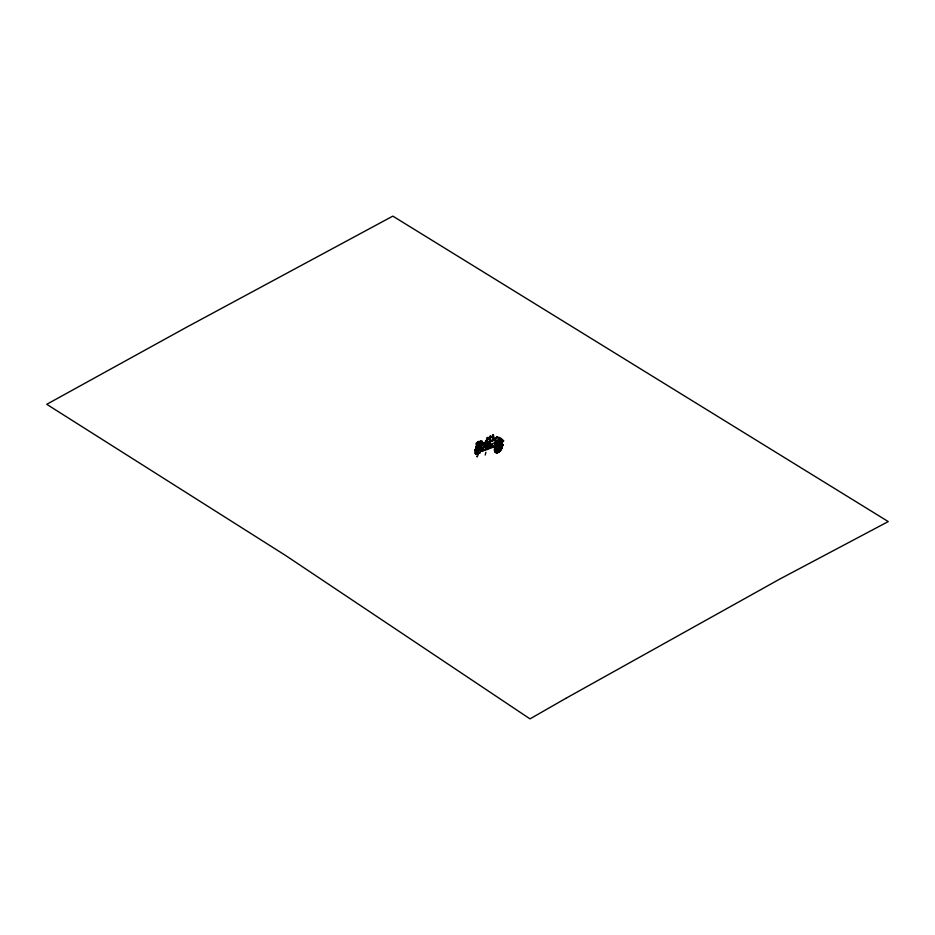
<?xml version="1.0" encoding="UTF-8"?>
<svg xmlns="http://www.w3.org/2000/svg" width="935" height="935" viewBox="0 0 935 935"><rect width="100%" height="100%" fill="white"/><g stroke="black" fill="none" stroke-linecap="round" stroke-linejoin="round"><path stroke-width="1.4" d="M477.271 449.092C477.201 453.72 479.106 446.907 477.072 445.901L475.845 448.391L476.464 446.147L477.925 446.544L477.084 445.995C474.91 448.414 476.511 453.405 477.656 448.087M480.239 446.638L478.919 447.234M477.925 449.221C478.463 444.721 477.621 440.549 476.721 443.88C475.599 445.095 476.78 442.372 476.651 445.82C479.269 446.135 478.86 442.255 477.551 445.855C473.437 448.157 478.907 454.807 478.007 446.614M478.019 448.893L477.89 446.486L476.979 446.17L476.102 447.351C477.481 445.492 478.825 449.092 477.306 446.638M487.357 442.22L487.427 437.381L487.474 442.29M498.051 442.302C490.501 442.465 493.809 427.494 493.096 439.824M477.703 448.426L477.236 448.379C476.686 451.944 478.065 442.687 476.523 447.69M485.896 443.728L486.071 445.364L487.626 443.751L485.148 444.674M500.926 448.192C496.485 457.507 491.331 445.703 499.606 443.482L500.365 443.669L497.923 448.145L495.106 449.045M498.133 448.484L495.199 449.384L497.958 447.853L495.819 446.977L497.969 447.783M497.817 447.912L498.554 448.379M499.08 448.064L498.928 447.14L501.312 444.499L500.318 443.576M499.419 448.531C497.665 446.229 500.283 449.665 498.822 447.958M499.477 447.982L498.916 447.655L501.476 445.948M490.22 441.028C492.149 428.008 486.562 446.311 493.785 439.462L497.315 441.495L500.19 438.831L497.28 441.694L490.63 444.476L487.696 444.616L490.665 444.277M476.99 450.623C476.64 451.734 478.872 446.521 477.107 445.89M476.207 449.104C476.721 446.673 475.553 451.395 477.201 449.595M477.54 450.787L476.932 450.822M502.165 445.796C503.416 442.161 502.188 448.145 502.668 444.698M502.446 445.96L502.668 444.616M476.184 447.479L477.481 446.848C476.967 449.291 476.698 445.504 477.96 447.853M498.332 447.059C500.704 438.912 496.017 448.601 498.776 448.742M498.437 447.117L498.378 443.891M476.324 448.438L475.997 447.491L476.254 448.823M498.519 446.965L498.6 443.774M477.727 449.899L477.668 449.595M477.832 449.127L477.995 448.262M476.827 446.252L477.633 446.509L477.189 445.691C476.312 446.661 478.334 446.918 477.072 445.901M477.469 450.109L476.78 449.408M490.209 436.996L490.162 436.201M477.224 445.866L478.042 447.386M485.873 452.283L485.23 455.029M497.771 451.593L498.449 448.321L496.649 451.78M493.248 439.193L493.037 439.742M494.206 439.976L494.557 439.45M497.712 445.13L498.671 441.098M501.592 445.352L500.798 444.861M501.779 444.183L501.768 443.47L503.1 444.791M488.175 444.043L486.948 446.264L488.573 446.275L488.584 443.996M488.689 444.067L488.467 446.217L489.402 445.82M497.981 451.71L498.203 448.414M477.212 446.626L477.189 445.691L476.675 446.486L477.469 446.287M501.978 442.5L502.282 443.389C494.44 447.362 463.713 457.706 494.486 445.633M482.378 450.845L502.481 442.687M501.908 443.167L502.259 442.559M484.33 442.676L487.299 442.325L486.983 438.34L487.123 442.442L494.159 446.509L495.141 443.05L501.791 440.28L494.989 442.968L494.007 446.416L491.062 446.568L484.33 442.676C494.077 443.915 495.082 431.28 503.556 440.782C501.031 443.95 499.781 445.013 501.639 440.186M491.062 446.568L484.353 442.477M493.762 439.66C477.949 445.855 492.394 441.939 496.812 436.89M482.179 442.828L482.121 440.969L480.719 441.776L480.683 440.782L480.742 441.378M493.914 439.754L493.633 435.57L486.983 438.34M500.283 443.751L501.627 439.929L500.599 443.926M477.668 442.349L477.469 443.611L477.738 441.904M477.13 445.714L477.353 444.347M480.298 446.369L480.508 448.309L480.59 441.647C480.251 439.941 481.151 442.652 481.759 444.686L481.583 445.527L481.63 444.709M495.188 446.556L497.046 446.544L499.08 444.592L496.789 446.498L494.627 446.427L495.795 442.29L494.51 446.357L495.854 442.337M475.015 450.425L475.202 449.642L476.114 451.149L477.937 451.208L478.007 452.154M475.728 448.87C473.484 451.325 476.195 457.11 477.259 452.084L478.159 453.346M497.537 445.083L498.671 441.612M500.424 443.88L501.627 439.929M501.207 440.514L501.546 439.964M476.137 447.281C477.364 444.02 474.992 443.798 477.82 446.252M479.328 445.352L478.615 441.939L480.532 441.963L478.93 441.262L479.608 442.687C479.269 442.045 479.41 444.616 479.234 444.254C478.942 445.177 479.036 447.164 480.987 446.451C482.308 443.88 480.613 449.221 479.62 445.446M486.142 442.489L487.602 439.52M479.456 445.422L479.526 446.72L481.256 446.801L482.343 444.861L494.837 439.614M498.589 447.035L500.12 443.634M483.033 449.969C480.368 446.79 489.367 448.403 487.941 443.996M500.26 443.611L499.045 447.199L501.195 444.312M498.32 448.484L496.555 451.722M476.289 447.421L476.534 447.701M477.259 452.084L476.464 454.2M477.329 449.256L476.815 450.097M496.789 446.498L496.076 446.755M498.449 447.456L495.819 446.591M476.172 454.258L476.99 453.159M477.586 447.456L478.849 447.082L479.807 448.742L477.762 450.752L476.114 450.775L475.366 449.361L476.008 448.66M476.394 449.84L476.64 450.834M477.54 447.397L476.897 447.374M498.297 447.246C496.006 443.015 497.677 447.409 498.752 446.953M498.787 448.075L499.582 448.426M499.535 450.495L498.659 448.11L500.88 448.59L501.3 444.569M498.811 447L501.3 444.382M487.743 443.821L486.142 445.574L487.521 443.564M486.036 445.411L487.626 443.634M497.946 448.239L495.55 450.904M495.55 451.009L498.063 448.438M499.08 444.592L497.186 446.439M499.98 444.476L499.98 444.476A7.445 4.792 66.6 0 1 499.559 444.429M503.556 440.782L500.657 443.646M494.977 446.275L495.316 446.346M479.047 442.652C480.356 441.6 480.917 441.191 481.467 442.161L482.682 442.161L482.343 444.861M501.452 445.481L500.716 445.048M481.291 447.152L481.291 448.975M480.473 446.264L480.473 448.087M482.892 444.3L484.926 443.973L485.242 446.79L487.193 445.913L486.387 445.212L487.369 446.474M479.55 453.159L480.754 451.465L480.438 448.519L482.682 450.121M498.963 447.281L501.581 446.007M501.686 446.065L499.08 447.351L501.137 448.309M483.547 444.254L485.23 444.429M493.061 434.985L493.248 435.733M490.361 440.899L487.147 442.243L494.183 446.311M483.968 444.534L495.211 439.836M477.656 447.479L478.638 447.07M484.762 444.452L489.765 442.372M500.833 443.529L482.238 450.763M494.007 446.416L500.798 443.728M490.069 436.949L490.22 436.213M499.43 448.531L498.764 448.181L500.996 448.66M497.28 441.694L503.533 440.981L496.789 437.089L497.28 441.694L493.084 439.321M476.277 453.65L475.027 453.346M491.097 446.369L494.159 446.509M492.979 435.02L493.049 435.815M493.47 439.602L493.177 436.972M479.071 452.633L479.865 452.926L480.438 451.605L480.111 449.373L478.743 450.612L478.077 455.228L476.114 453.907M500.132 444.324L500.774 444.546M498.986 444.592L497.397 445.925M498.261 446.813L499.056 447.257M498.694 447.129L499.524 447.783M497.584 447.631L499.009 448.636M498.519 448.695L497.946 448.368L496.356 451.699M499.43 450.436L498.449 448.321M479.585 449.758L480.987 451.032M475.938 447.655L476.195 448.882M481.116 447.246L481.116 449.08M490.197 445.563A5.505 3.179 -60 0 1 489.215 446.404M484.949 444.85A5.505 3.179 -60 0 1 490.408 437.136M490.174 445.516A5.423 3.132 -60 0 1 489.204 446.346M484.996 444.815A5.423 3.132 -60 0 1 490.384 437.206M490.466 445.714A5.505 3.179 -60 0 1 486.621 447.21M485.207 445.002A5.505 3.179 -60 0 1 490.676 437.3M489.145 445.668A4.546 2.63 -60 0 1 486.784 446.217M485.616 444.382A4.546 2.63 -60 0 1 485.639 443.4M485.884 442.337A4.546 2.63 -60 0 1 487.673 439.345M490.431 445.644A5.388 3.109 -60 0 1 486.667 447.117M485.288 444.943A5.388 3.109 -60 0 1 490.641 437.393M477.493 456.631L476.721 456.385L477.493 456.631M477.738 442.278L479.526 443.003C478.428 441.191 477.353 443.915 477.692 442.185M476.301 443.272C476.932 443.482 477.072 441.6 476.312 443.26M478.755 442.793L478.323 444.183L478.767 442.758M486.516 449.045L487.357 449.49L486.516 449.045M483.605 446.182L482.729 447.69L484.178 447.199L483.605 446.182M565.71 698.422L529.993 718.875L285.584 555.472L46.75 404.306L185.504 327.811L392.829 216.125L888.25 521.578L779.848 579.034L565.71 698.422M498.951 452.026A5.505 3.179 -60 0 0 501.709 443.33A5.505 3.179 -60 0 0 495.001 447.994A5.505 3.179 -60 0 0 498.951 452.026A5.423 3.132 -60 0 0 501.663 443.389A5.423 3.132 -60 0 0 495.047 447.982A5.423 3.132 -60 0 0 498.939 451.967M498.682 451.874A5.505 3.179 -60 0 0 501.44 443.178A5.505 3.179 -60 0 0 494.744 447.842A5.505 3.179 -60 0 0 498.682 451.874M498.881 451.289A4.546 2.63 -60 0 0 501.16 444.102A4.546 2.63 -60 0 0 495.62 447.958A4.546 2.63 -60 0 0 498.881 451.289M498.671 451.78A5.388 3.109 -60 0 0 501.382 443.272A5.388 3.109 -60 0 0 494.814 447.83A5.388 3.109 -60 0 0 498.671 451.78M486.364 447.059A5.505 3.179 -60 0 0 488.199 446.953A5.423 3.132 -60 0 1 486.387 446.988"/></g></svg>
